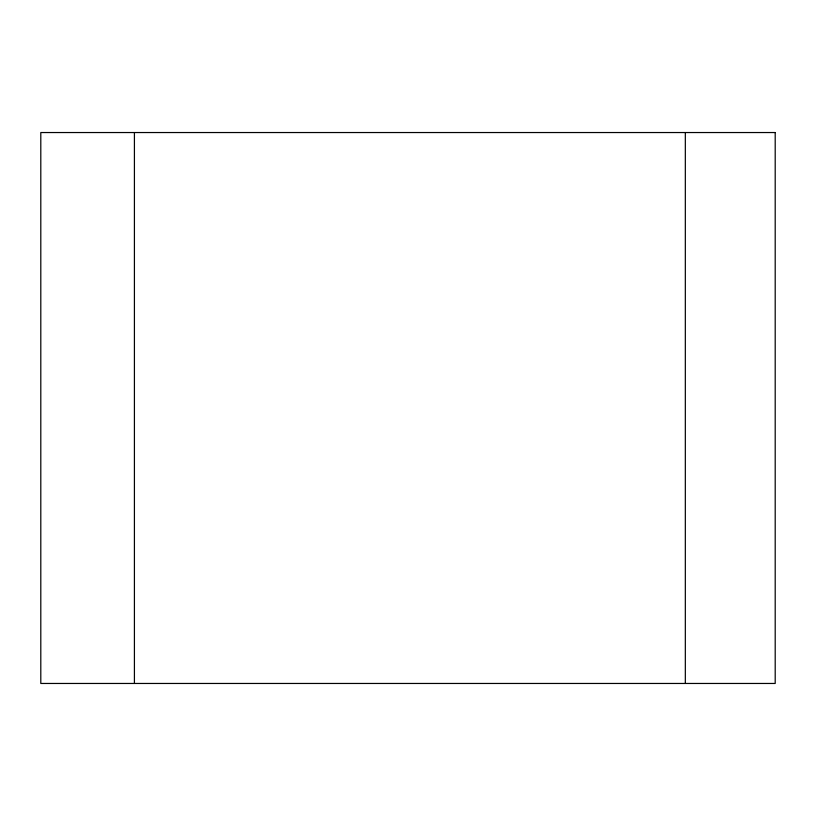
<?xml version="1.0" encoding="UTF-8"?>
<svg xmlns="http://www.w3.org/2000/svg" width="816" height="816" viewBox="0 0 816 816"><rect width="100%" height="100%" fill="white"/><g stroke="black" fill="none" stroke-linecap="round" stroke-linejoin="round"><path stroke-width="1.22" d="M685.328 132.539L685.328 683.461M134.416 132.539L134.416 683.461M775.2 132.539L40.8 132.539L40.8 683.461L775.2 683.461L775.2 132.539"/></g></svg>
